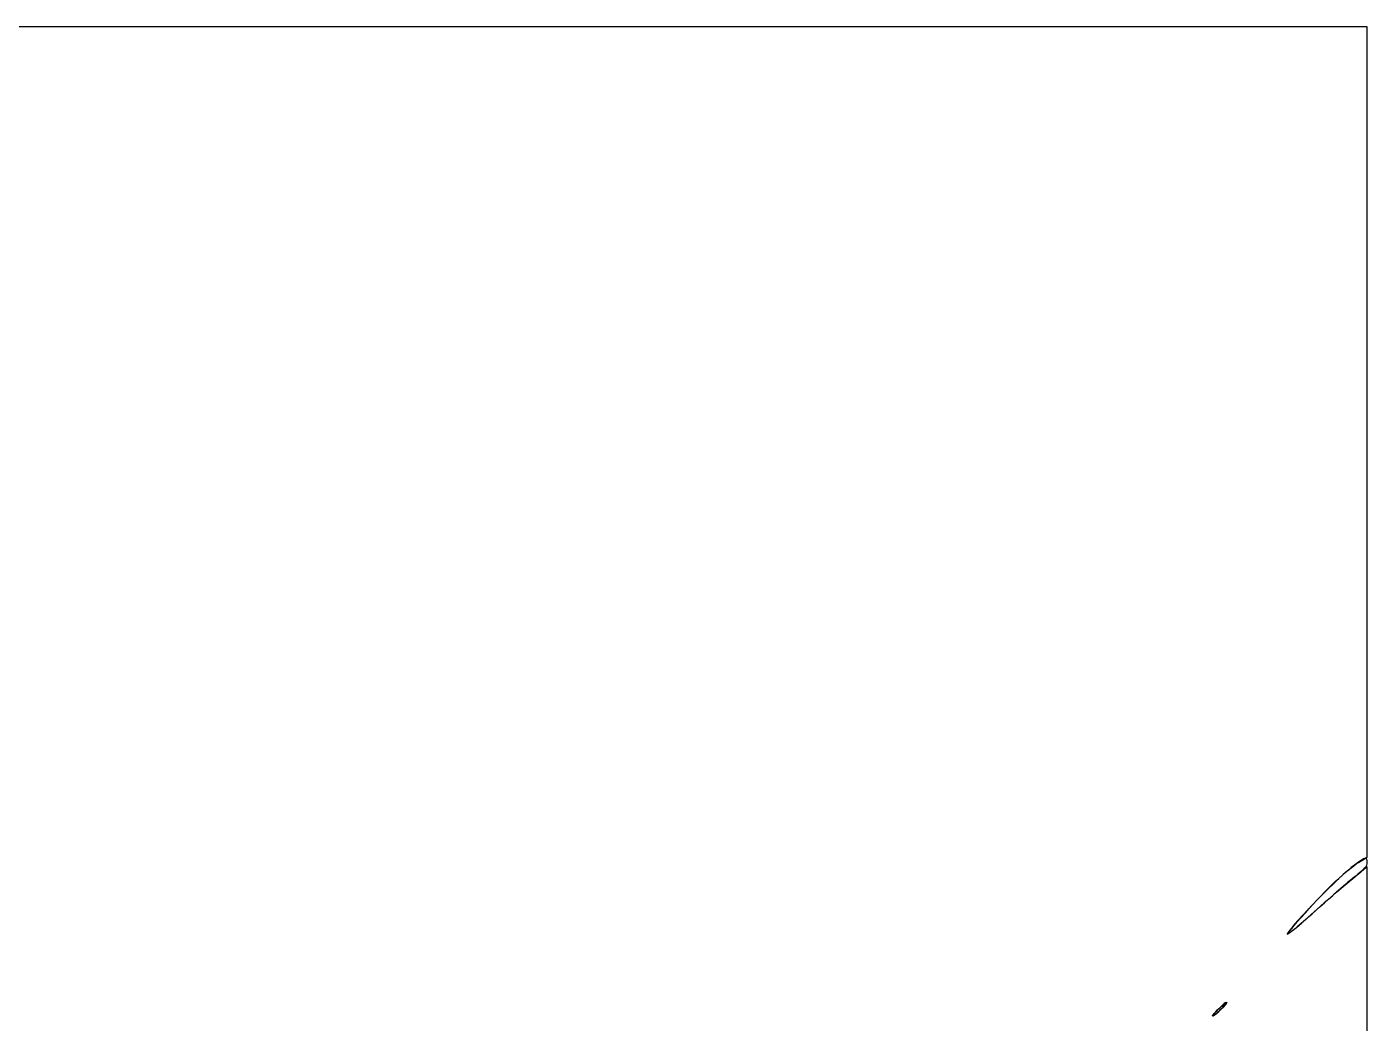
# Model space of a CAD drawing. Extents: x 0 to 106, y 0 to 59.
# Drawn here: x 67.78 to 105.83, y 30.96 to 59.25 of the extents above; entities that cross this region are included whole.
import ezdxf

# ---------------------------------------------------------------- set-up
doc = ezdxf.new("R2010")
doc.units = 0
doc.layers.get('0').update_dxf_attribs({"linetype": 'CONTINUOUS'})

msp = doc.modelspace()

# ---------------------------------------------------------------- linework, layer by layer
at = {"color": 7}
for p, q in [((105.833214, 59.248012), (52.916607, 59.248012)), ((105.831097, 47.462955), (105.833214, 59.248012)), ((105.828981, 35.678162), (105.831097, 47.462955)), ((105.833214, 35.397175), (105.571012, 35.191329)), ((105.583712, 35.523645), (105.828981, 35.678162)), ((105.833214, 31.633745), (105.833214, 35.397175)), ((105.833214, 27.870052), (105.833214, 31.633745))]:
    msp.add_line(p, q, dxfattribs=at)
for points in [[(105.474175, 35.450356), (105.035232, 35.128094), (103.756766, 33.821583), (103.561504, 33.495352)], [(104.079028, 34.098336), (104.664286, 34.756619), (105.257217, 35.318329), (105.583712, 35.523645)], [(105.833214, 35.527614), (105.833214, 35.698005), (105.803052, 35.691655), (105.474175, 35.450356)], [(105.491373, 35.126506), (105.776858, 35.354577), (105.833214, 35.420458), (105.833214, 35.527614)], [(105.571012, 35.191329), (105.281029, 34.963523), (104.973584, 34.69894), (104.41743, 34.198613)], [(104.62063, 34.378001), (104.911671, 34.639673), (105.303519, 34.976752), (105.491373, 35.126506)], [(103.561504, 33.495352), (103.509646, 33.408833), (103.959437, 33.783747), (104.62063, 34.378001)], [(104.41743, 34.198613), (103.431858, 33.311996), (103.361479, 33.291094), (104.079028, 34.098336)], [(101.576073, 31.327623), (101.807583, 31.568129), (101.960248, 31.650679), (101.746994, 31.419698)], [(101.576073, 31.327623), (101.428436, 31.1739), (101.40039, 31.129979), (101.489554, 31.192421)], [(101.489554, 31.192421), (101.40039, 31.129979), (101.428436, 31.1739), (101.576073, 31.327623)], [(101.489554, 31.192421), (101.648833, 31.303281), (101.887487, 31.5549), (101.833512, 31.5549)], [(101.746994, 31.419698), (101.678202, 31.34535), (101.562315, 31.243221), (101.489554, 31.192421)], [(101.833512, 31.5549), (101.812346, 31.5549), (101.696458, 31.452771), (101.576073, 31.327623)]]:
    msp.add_open_spline(points, degree=3, dxfattribs=at)

doc.saveas('drawing.dxf')
